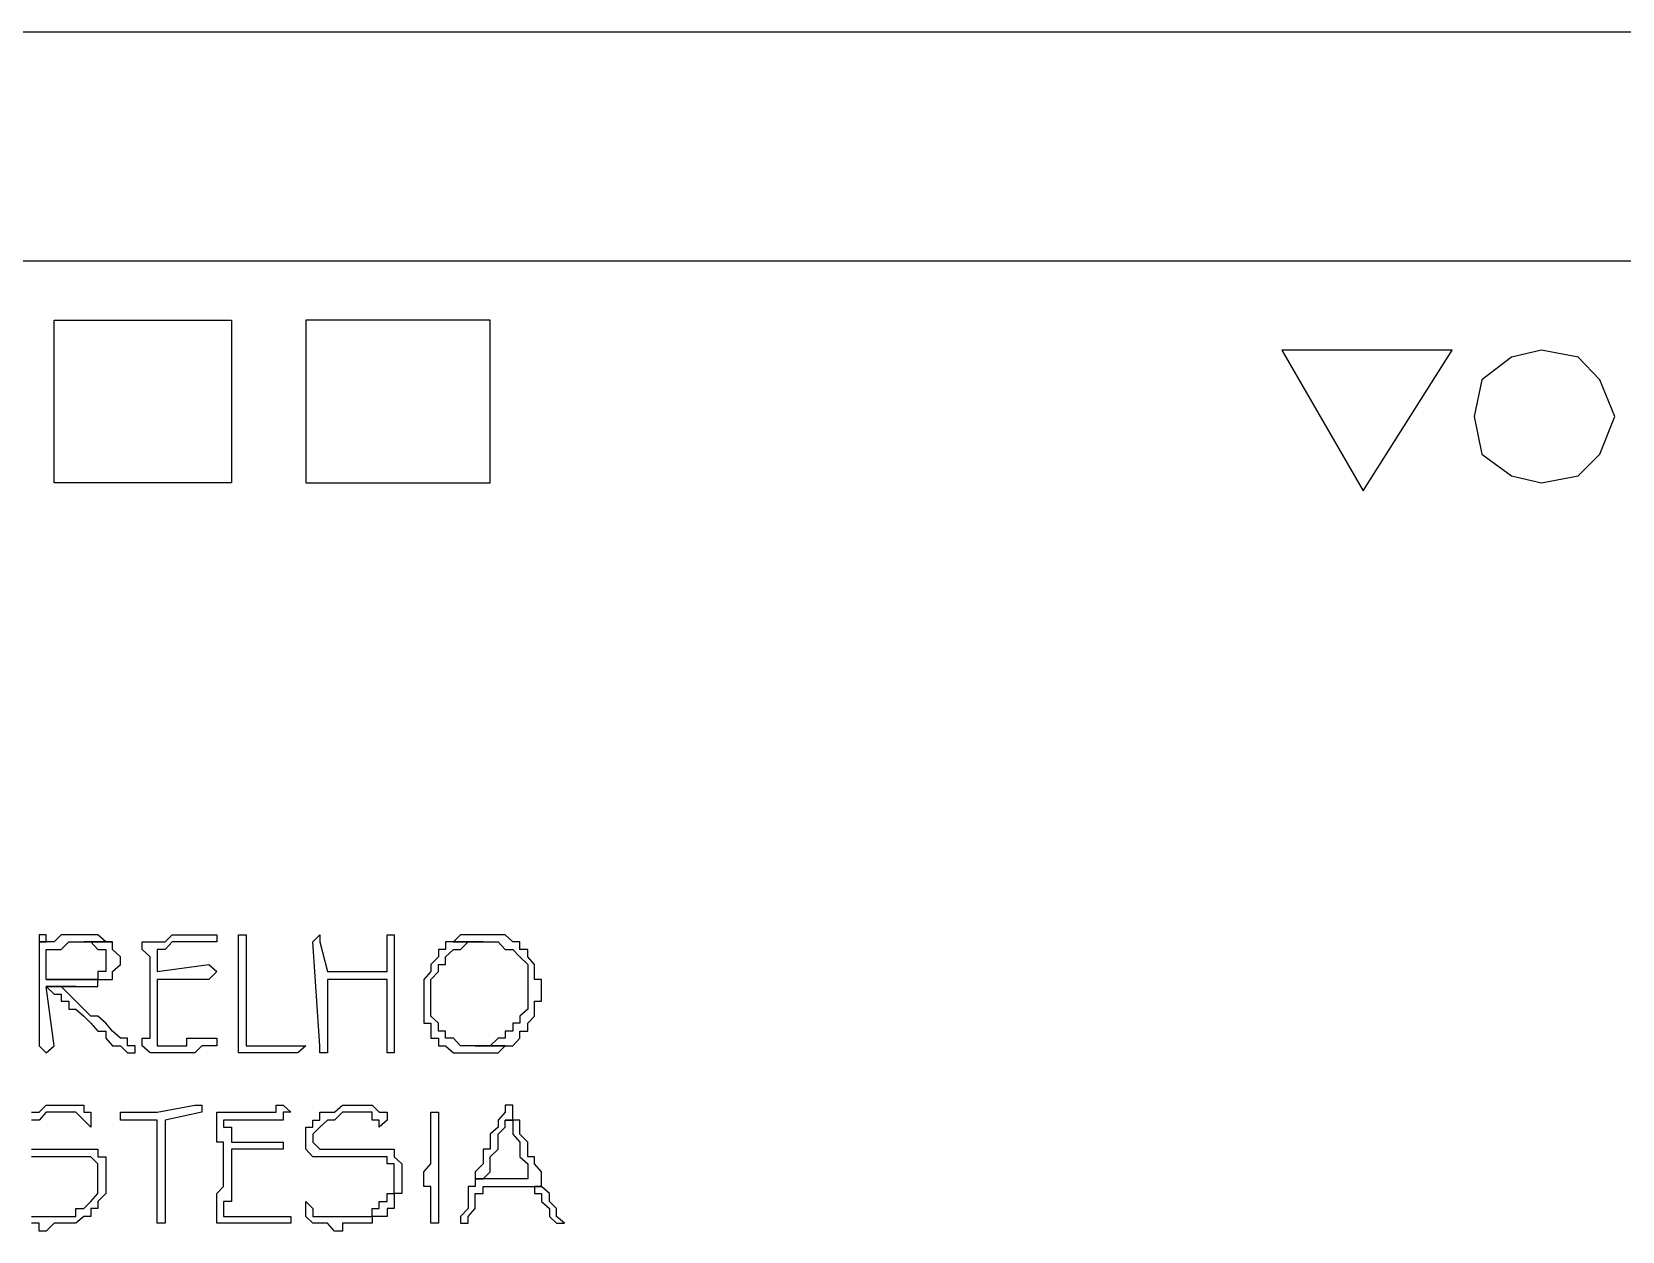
# Model space of a CAD drawing. Header units: millimetres. Extents: x -518.8 to -461.2, y 3.5 to 44.2.
# Drawn here: x -498.73 to -497.362, y 18.556 to 19.588 of the extents above; entities that cross this region are included whole.
import ezdxf

# ---------------------------------------------------------------- set-up
doc = ezdxf.new("R2010")
doc.units = ezdxf.units.MM
doc.header["$MEASUREMENT"] = 0
for name, color, linetype in [('10', 10, 'Continuous'), ('151', 151, 'Continuous'), ('9', 9, 'Continuous'), ('MYSOLIDS', 7, 'Continuous')]:
    doc.layers.add(name, color=color, linetype=linetype)

msp = doc.modelspace()

# ---------------------------------------------------------------- linework, layer by layer
at = {"layer": '10'}
for points in [[(-500.3346, 19.5879), (-494.6496, 19.5879)], [(-500.3346, 19.3909), (-494.7203, 19.3909), (-494.7203, 19.2375)]]:
    msp.add_lwpolyline(points, dxfattribs=at)
at = {"layer": '151'}
for points in [[(-498.7113, 19.3398), (-498.5587, 19.3398), (-498.5587, 19.2), (-498.7113, 19.2), (-498.7113, 19.3398)], [(-498.3361, 19.3398), (-498.4948, 19.3398), (-498.4948, 19.2), (-498.3361, 19.2), (-498.3361, 19.3398)]]:
    msp.add_lwpolyline(points, dxfattribs=at)
at = {"layer": '9'}
for points in [[(-497.585, 19.1932), (-497.5083, 19.3142), (-497.6549, 19.3142), (-497.585, 19.1932)], [(-497.4316, 19.2), (-497.4, 19.206), (-497.3812, 19.2248), (-497.3684, 19.2571), (-497.3812, 19.2887), (-497.4, 19.3082), (-497.4316, 19.3142), (-497.4572, 19.3082), (-497.4827, 19.2887), (-497.4895, 19.2571), (-497.4827, 19.2248), (-497.4572, 19.206), (-497.4316, 19.2)]]:
    msp.add_lwpolyline(points, dxfattribs=at)
at = {"layer": 'MYSOLIDS'}
for points in [[(-498.6797, 18.8112), (-498.6797, 18.8112), (-498.6857, 18.8112), (-498.6925, 18.8112), (-498.6985, 18.8112), (-498.6985, 18.8112), (-498.6985, 18.8112), (-498.7053, 18.8112), (-498.7113, 18.8052), (-498.7181, 18.8052), (-498.7241, 18.8052), (-498.7241, 18.7157), (-498.7181, 18.7097), (-498.7181, 18.7097), (-498.7181, 18.7097), (-498.7113, 18.7157), (-498.7113, 18.7157), (-498.7181, 18.7669), (-498.6925, 18.7669), (-498.6857, 18.7669), (-498.6857, 18.7669), (-498.6797, 18.7669), (-498.6737, 18.7669), (-498.6737, 18.7729), (-498.7181, 18.7729), (-498.7181, 18.7985), (-498.7181, 18.7985), (-498.7113, 18.7985), (-498.7053, 18.7985), (-498.6985, 18.8052), (-498.6985, 18.8052), (-498.6925, 18.8052), (-498.6857, 18.8052), (-498.6857, 18.8052), (-498.6609, 18.8052), (-498.6669, 18.8052), (-498.6669, 18.8052), (-498.6737, 18.8112), (-498.6797, 18.8112), (-498.6797, 18.8112), (-498.6797, 18.8112)], [(-498.7181, 18.8112), (-498.7241, 18.8112), (-498.7241, 18.8052), (-498.7181, 18.8052), (-498.7181, 18.8112), (-498.7181, 18.8112), (-498.7181, 18.8112)], [(-498.6609, 18.8052), (-498.6857, 18.8052), (-498.6797, 18.8052), (-498.6797, 18.8052), (-498.6737, 18.7985), (-498.6669, 18.7985), (-498.6669, 18.7985), (-498.6669, 18.7924), (-498.6669, 18.7924), (-498.6669, 18.7857), (-498.6669, 18.7857), (-498.6669, 18.7797), (-498.6737, 18.7797), (-498.6737, 18.7729), (-498.6797, 18.7729), (-498.6797, 18.7729), (-498.6857, 18.7729), (-498.6857, 18.7729), (-498.6925, 18.7729), (-498.6985, 18.7729), (-498.7053, 18.7729), (-498.7113, 18.7729), (-498.7181, 18.7729), (-498.6737, 18.7729), (-498.6669, 18.7729), (-498.6669, 18.7729), (-498.6609, 18.7729), (-498.6609, 18.7797), (-498.6609, 18.7797), (-498.6542, 18.7857), (-498.6542, 18.7924), (-498.6542, 18.7924), (-498.6609, 18.7985), (-498.6609, 18.8052), (-498.6609, 18.8052), (-498.6609, 18.8052)], [(-498.6226, 18.7797), (-498.5782, 18.7857), (-498.5782, 18.7857), (-498.5714, 18.7797), (-498.5714, 18.7797), (-498.5714, 18.7797), (-498.5714, 18.7797), (-498.5714, 18.7797), (-498.5714, 18.7797), (-498.5782, 18.7729), (-498.5782, 18.7729), (-498.6226, 18.7729), (-498.6226, 18.7669), (-498.6226, 18.7669), (-498.6226, 18.7669), (-498.6226, 18.7669), (-498.6226, 18.7601), (-498.6226, 18.7541), (-498.6226, 18.7541), (-498.6226, 18.7473), (-498.6226, 18.7473), (-498.6226, 18.7413), (-498.6226, 18.7353), (-498.6226, 18.7353), (-498.6226, 18.7285), (-498.6226, 18.7225), (-498.6226, 18.7157), (-498.6226, 18.7157), (-498.6226, 18.7157), (-498.6158, 18.7157), (-498.6098, 18.7157), (-498.603, 18.7157), (-498.603, 18.7157), (-498.597, 18.7157), (-498.597, 18.7225), (-498.5902, 18.7225), (-498.5842, 18.7225), (-498.5782, 18.7225), (-498.5782, 18.7225), (-498.5782, 18.7225), (-498.5714, 18.7225), (-498.5714, 18.7225), (-498.5714, 18.7157), (-498.5714, 18.7157), (-498.5714, 18.7157), (-498.5782, 18.7157), (-498.5782, 18.7157), (-498.5842, 18.7157), (-498.5902, 18.7097), (-498.5902, 18.7097), (-498.597, 18.7097), (-498.603, 18.7097), (-498.603, 18.7097), (-498.6098, 18.7097), (-498.6158, 18.7097), (-498.6226, 18.7097), (-498.6226, 18.7097), (-498.6286, 18.7097), (-498.6286, 18.7097), (-498.6286, 18.7097), (-498.6286, 18.7097), (-498.6354, 18.7157), (-498.6354, 18.7157), (-498.6354, 18.7157), (-498.6354, 18.7225), (-498.6286, 18.7225), (-498.6286, 18.7285), (-498.6286, 18.7353), (-498.6286, 18.7413), (-498.6286, 18.7413), (-498.6286, 18.7473), (-498.6286, 18.7541), (-498.6286, 18.7601), (-498.6286, 18.7601), (-498.6286, 18.7669), (-498.6286, 18.7669), (-498.6286, 18.7729), (-498.6286, 18.7797), (-498.6286, 18.7857), (-498.6286, 18.7924), (-498.6286, 18.7924), (-498.6354, 18.7985), (-498.6354, 18.7985), (-498.6354, 18.8052), (-498.6354, 18.8052), (-498.6286, 18.8052), (-498.6286, 18.8052), (-498.6286, 18.8052), (-498.6286, 18.8052), (-498.6226, 18.8052), (-498.6158, 18.8052), (-498.6098, 18.8112), (-498.6098, 18.8112), (-498.6098, 18.8112), (-498.603, 18.8112), (-498.597, 18.8112), (-498.597, 18.8112), (-498.5902, 18.8112), (-498.5842, 18.8112), (-498.5782, 18.8112), (-498.5782, 18.8112), (-498.5714, 18.8112), (-498.5714, 18.8112), (-498.5714, 18.8112), (-498.5714, 18.8112), (-498.5714, 18.8052), (-498.5714, 18.8052), (-498.5714, 18.8052), (-498.5714, 18.8052), (-498.5782, 18.8052), (-498.5782, 18.8052), (-498.5842, 18.8052), (-498.5902, 18.8052), (-498.597, 18.8052), (-498.603, 18.8052), (-498.6098, 18.8052), (-498.6158, 18.7985), (-498.6158, 18.7985), (-498.6226, 18.7985), (-498.6226, 18.7985), (-498.6226, 18.7985), (-498.6226, 18.7924), (-498.6226, 18.7924), (-498.6226, 18.7857), (-498.6226, 18.7797), (-498.6226, 18.7797), (-498.6226, 18.7797), (-498.6226, 18.7797), (-498.6226, 18.7797)], [(-498.5459, 18.7157), (-498.5399, 18.7157), (-498.5331, 18.7157), (-498.5271, 18.7157), (-498.5271, 18.7157), (-498.5203, 18.7157), (-498.5203, 18.7157), (-498.5143, 18.7157), (-498.5075, 18.7157), (-498.5015, 18.7157), (-498.5015, 18.7157), (-498.5015, 18.7157), (-498.5015, 18.7157), (-498.4948, 18.7157), (-498.4948, 18.7157), (-498.5015, 18.7097), (-498.5015, 18.7097), (-498.5075, 18.7097), (-498.5143, 18.7097), (-498.5143, 18.7097), (-498.5143, 18.7097), (-498.5203, 18.7097), (-498.5271, 18.7097), (-498.5331, 18.7097), (-498.5331, 18.7097), (-498.5399, 18.7097), (-498.5459, 18.7097), (-498.5459, 18.7097), (-498.5459, 18.7097), (-498.5527, 18.7097), (-498.5527, 18.7097), (-498.5527, 18.7157), (-498.5527, 18.7157), (-498.5527, 18.7157), (-498.5527, 18.7157), (-498.5527, 18.7225), (-498.5527, 18.7285), (-498.5527, 18.7353), (-498.5527, 18.7353), (-498.5527, 18.7413), (-498.5527, 18.7473), (-498.5527, 18.7541), (-498.5527, 18.7541), (-498.5527, 18.7601), (-498.5527, 18.7669), (-498.5527, 18.7669), (-498.5527, 18.7729), (-498.5527, 18.7729), (-498.5527, 18.7797), (-498.5527, 18.7857), (-498.5527, 18.7924), (-498.5527, 18.7924), (-498.5527, 18.7985), (-498.5527, 18.8052), (-498.5527, 18.8052), (-498.5527, 18.8112), (-498.5527, 18.8112), (-498.5459, 18.8112), (-498.5459, 18.8112), (-498.5459, 18.8112), (-498.5459, 18.8112), (-498.5459, 18.8052), (-498.5459, 18.8052), (-498.5459, 18.8052), (-498.5459, 18.7985), (-498.5459, 18.7924), (-498.5459, 18.7924), (-498.5459, 18.7857), (-498.5459, 18.7797), (-498.5459, 18.7797), (-498.5459, 18.7729), (-498.5459, 18.7669), (-498.5459, 18.7601), (-498.5459, 18.7541), (-498.5459, 18.7541), (-498.5459, 18.7541), (-498.5459, 18.7473), (-498.5459, 18.7413), (-498.5459, 18.7353), (-498.5459, 18.7353), (-498.5459, 18.7353), (-498.5459, 18.7285), (-498.5459, 18.7225), (-498.5459, 18.7157), (-498.5459, 18.7157), (-498.5459, 18.7157), (-498.5459, 18.7157), (-498.5459, 18.7157)], [(-498.4248, 18.7729), (-498.4248, 18.7729), (-498.4316, 18.7729), (-498.4376, 18.7729), (-498.4444, 18.7729), (-498.4444, 18.7729), (-498.4504, 18.7729), (-498.4572, 18.7729), (-498.4572, 18.7729), (-498.4632, 18.7729), (-498.4699, 18.7729), (-498.476, 18.7729), (-498.476, 18.7729), (-498.476, 18.7729), (-498.476, 18.7157), (-498.476, 18.7097), (-498.476, 18.7097), (-498.4827, 18.7097), (-498.4827, 18.7097), (-498.4827, 18.7097), (-498.4827, 18.7097), (-498.4827, 18.7157), (-498.4827, 18.7157), (-498.4887, 18.8052), (-498.4827, 18.8112), (-498.4827, 18.8112), (-498.4827, 18.8112), (-498.4827, 18.8112), (-498.4827, 18.8112), (-498.4827, 18.8112), (-498.4827, 18.8052), (-498.4827, 18.8052), (-498.476, 18.7797), (-498.476, 18.7797), (-498.4699, 18.7797), (-498.4632, 18.7797), (-498.4632, 18.7797), (-498.4572, 18.7797), (-498.4504, 18.7797), (-498.4444, 18.7797), (-498.4444, 18.7797), (-498.4376, 18.7797), (-498.4316, 18.7797), (-498.4248, 18.7797), (-498.4248, 18.7797), (-498.4248, 18.7857), (-498.4248, 18.7924), (-498.4248, 18.7985), (-498.4248, 18.7985), (-498.4248, 18.8052), (-498.4248, 18.8052), (-498.4248, 18.8112), (-498.4248, 18.8112), (-498.4188, 18.8112), (-498.4188, 18.8112), (-498.4188, 18.8112), (-498.4188, 18.8112), (-498.4188, 18.8052), (-498.4188, 18.8052), (-498.4188, 18.8052), (-498.4188, 18.7985), (-498.4188, 18.7924), (-498.4188, 18.7924), (-498.4188, 18.7857), (-498.4188, 18.7797), (-498.4188, 18.7729), (-498.4188, 18.7729), (-498.4188, 18.7669), (-498.4188, 18.7601), (-498.4188, 18.7541), (-498.4188, 18.7541), (-498.4188, 18.7473), (-498.4188, 18.7413), (-498.4188, 18.7413), (-498.4188, 18.7353), (-498.4188, 18.7285), (-498.4188, 18.7225), (-498.4188, 18.7225), (-498.4188, 18.7157), (-498.4188, 18.7157), (-498.4188, 18.7157), (-498.4188, 18.7097), (-498.4188, 18.7097), (-498.4188, 18.7097), (-498.4188, 18.7097), (-498.4248, 18.7097), (-498.4248, 18.7097), (-498.4248, 18.7157), (-498.4248, 18.7157), (-498.4248, 18.7225), (-498.4248, 18.7225), (-498.4248, 18.7225), (-498.4248, 18.7285), (-498.4248, 18.7353), (-498.4248, 18.7413), (-498.4248, 18.7413), (-498.4248, 18.7473), (-498.4248, 18.7541), (-498.4248, 18.7541), (-498.4248, 18.7601), (-498.4248, 18.7669), (-498.4248, 18.7669), (-498.4248, 18.7729), (-498.4248, 18.7729), (-498.4248, 18.7729), (-498.4248, 18.7729), (-498.4248, 18.7729)], [(-498.3677, 18.8052), (-498.3745, 18.8052), (-498.3745, 18.7985), (-498.3805, 18.7985), (-498.3805, 18.7985), (-498.3805, 18.7924), (-498.3872, 18.7857), (-498.3872, 18.7857), (-498.3872, 18.7797), (-498.3933, 18.7729), (-498.3933, 18.7729), (-498.3933, 18.7669), (-498.3933, 18.7601), (-498.3933, 18.7541), (-498.3933, 18.7541), (-498.3933, 18.7473), (-498.3933, 18.7473), (-498.3933, 18.7413), (-498.3933, 18.7353), (-498.3872, 18.7353), (-498.3872, 18.7285), (-498.3872, 18.7225), (-498.3805, 18.7225), (-498.3805, 18.7157), (-498.3745, 18.7157), (-498.3745, 18.7157), (-498.3677, 18.7097), (-498.3617, 18.7097), (-498.3617, 18.7097), (-498.3549, 18.7097), (-498.3489, 18.7097), (-498.3489, 18.7097), (-498.3421, 18.7097), (-498.3361, 18.7097), (-498.3361, 18.7097), (-498.3293, 18.7097), (-498.3293, 18.7097), (-498.3233, 18.7157), (-498.3489, 18.7157), (-498.3489, 18.7157), (-498.3549, 18.7157), (-498.3617, 18.7157), (-498.3677, 18.7225), (-498.3677, 18.7225), (-498.3745, 18.7225), (-498.3745, 18.7285), (-498.3745, 18.7285), (-498.3805, 18.7285), (-498.3805, 18.7353), (-498.3805, 18.7353), (-498.3872, 18.7413), (-498.3872, 18.7473), (-498.3872, 18.7541), (-498.3872, 18.7541), (-498.3872, 18.7601), (-498.3872, 18.7601), (-498.3872, 18.7669), (-498.3872, 18.7729), (-498.3805, 18.7797), (-498.3805, 18.7797), (-498.3805, 18.7857), (-498.3745, 18.7857), (-498.3745, 18.7924), (-498.3745, 18.7924), (-498.3677, 18.7985), (-498.3617, 18.7985), (-498.3617, 18.7985), (-498.3549, 18.8052), (-498.3549, 18.8052), (-498.3489, 18.8052), (-498.3421, 18.8052), (-498.3677, 18.8052), (-498.3677, 18.8052)], [(-498.3421, 18.8112), (-498.3421, 18.8112), (-498.3489, 18.8112), (-498.3549, 18.8112), (-498.3549, 18.8112), (-498.3617, 18.8112), (-498.3677, 18.8052), (-498.3677, 18.8052), (-498.3421, 18.8052), (-498.3421, 18.8052), (-498.3361, 18.8052), (-498.3293, 18.8052), (-498.3293, 18.8052), (-498.3233, 18.7985), (-498.3166, 18.7985), (-498.3166, 18.7985), (-498.3105, 18.7924), (-498.3105, 18.7924), (-498.3105, 18.7924), (-498.3038, 18.7857), (-498.3038, 18.7797), (-498.3038, 18.7797), (-498.3038, 18.7729), (-498.3038, 18.7669), (-498.3038, 18.7669), (-498.3038, 18.7601), (-498.3038, 18.7601), (-498.3038, 18.7541), (-498.3038, 18.7473), (-498.3038, 18.7473), (-498.3105, 18.7413), (-498.3105, 18.7413), (-498.3105, 18.7353), (-498.3166, 18.7353), (-498.3166, 18.7285), (-498.3233, 18.7285), (-498.3233, 18.7225), (-498.3293, 18.7225), (-498.3293, 18.7225), (-498.3361, 18.7157), (-498.3421, 18.7157), (-498.3421, 18.7157), (-498.3489, 18.7157), (-498.3233, 18.7157), (-498.3233, 18.7157), (-498.3166, 18.7157), (-498.3105, 18.7225), (-498.3105, 18.7225), (-498.3105, 18.7285), (-498.3038, 18.7285), (-498.3038, 18.7353), (-498.3038, 18.7353), (-498.2978, 18.7413), (-498.2978, 18.7413), (-498.2978, 18.7473), (-498.2978, 18.7541), (-498.2918, 18.7541), (-498.2918, 18.7601), (-498.2918, 18.7669), (-498.2918, 18.7669), (-498.2918, 18.7729), (-498.2978, 18.7729), (-498.2978, 18.7797), (-498.2978, 18.7857), (-498.2978, 18.7857), (-498.3038, 18.7924), (-498.3038, 18.7985), (-498.3105, 18.7985), (-498.3105, 18.7985), (-498.3105, 18.8052), (-498.3166, 18.8052), (-498.3166, 18.8052), (-498.3233, 18.8112), (-498.3293, 18.8112), (-498.3293, 18.8112), (-498.3361, 18.8112), (-498.3421, 18.8112), (-498.3421, 18.8112)], [(-498.6925, 18.7669), (-498.7181, 18.7669), (-498.7113, 18.7601), (-498.7053, 18.7601), (-498.7053, 18.7541), (-498.6985, 18.7541), (-498.6985, 18.7473), (-498.6925, 18.7473), (-498.6857, 18.7413), (-498.6857, 18.7413), (-498.6797, 18.7353), (-498.6797, 18.7353), (-498.6737, 18.7285), (-498.6737, 18.7285), (-498.6669, 18.7285), (-498.6669, 18.7225), (-498.6669, 18.7225), (-498.6609, 18.7157), (-498.6542, 18.7157), (-498.6481, 18.7097), (-498.6481, 18.7097), (-498.6414, 18.7097), (-498.6414, 18.7097), (-498.6414, 18.7097), (-498.6414, 18.7097), (-498.6414, 18.7097), (-498.6414, 18.7157), (-498.6481, 18.7157), (-498.6481, 18.7157), (-498.6481, 18.7225), (-498.6542, 18.7225), (-498.6542, 18.7225), (-498.6609, 18.7285), (-498.6609, 18.7285), (-498.6669, 18.7353), (-498.6669, 18.7353), (-498.6737, 18.7413), (-498.6797, 18.7413), (-498.6797, 18.7413), (-498.6857, 18.7473), (-498.6857, 18.7473), (-498.6925, 18.7541), (-498.6925, 18.7541), (-498.6985, 18.7601), (-498.6985, 18.7601), (-498.7053, 18.7669), (-498.7053, 18.7669), (-498.6985, 18.7669), (-498.6925, 18.7669), (-498.6925, 18.7669)], [(-498.7308, 18.6586), (-498.7241, 18.6586), (-498.7241, 18.6586), (-498.7181, 18.6646), (-498.7113, 18.6646), (-498.7113, 18.6646), (-498.7053, 18.6646), (-498.7053, 18.6646), (-498.6985, 18.6646), (-498.6925, 18.6646), (-498.6857, 18.6646), (-498.6857, 18.6586), (-498.6797, 18.6586), (-498.6797, 18.6518), (-498.6797, 18.6518), (-498.6797, 18.6518), (-498.6797, 18.6518), (-498.6797, 18.6458), (-498.6797, 18.6458), (-498.6797, 18.6458), (-498.6797, 18.6458), (-498.6797, 18.6458)], [(-498.6797, 18.6458), (-498.6857, 18.6518), (-498.6857, 18.6518), (-498.6857, 18.6518), (-498.6857, 18.6518), (-498.6857, 18.6518), (-498.6925, 18.6586), (-498.6985, 18.6586), (-498.6985, 18.6586), (-498.7053, 18.6586), (-498.7053, 18.6586), (-498.7113, 18.6586), (-498.7181, 18.6586), (-498.7241, 18.6518), (-498.7241, 18.6518), (-498.7308, 18.6518)], [(-498.5902, 18.6646), (-498.5842, 18.6646), (-498.5842, 18.6646), (-498.5842, 18.6646), (-498.5842, 18.6586), (-498.5842, 18.6586), (-498.5842, 18.6586), (-498.5842, 18.6586), (-498.5842, 18.6586), (-498.5842, 18.6586), (-498.6158, 18.6518), (-498.6158, 18.5631), (-498.6158, 18.5631), (-498.6158, 18.5631), (-498.6226, 18.5631), (-498.6226, 18.5631), (-498.6226, 18.5631), (-498.6226, 18.5631), (-498.6226, 18.5631), (-498.6226, 18.5631), (-498.6226, 18.6518), (-498.6286, 18.6518), (-498.6354, 18.6518), (-498.6414, 18.6518), (-498.6481, 18.6518), (-498.6481, 18.6518), (-498.6542, 18.6518), (-498.6542, 18.6518), (-498.6542, 18.6518), (-498.6542, 18.6518), (-498.6542, 18.6518), (-498.6542, 18.6518), (-498.6542, 18.6586), (-498.6542, 18.6586), (-498.6542, 18.6586), (-498.6542, 18.6586), (-498.6481, 18.6586), (-498.6414, 18.6586), (-498.6414, 18.6586), (-498.6354, 18.6586), (-498.6286, 18.6586), (-498.6286, 18.6586), (-498.6226, 18.6586), (-498.5902, 18.6646), (-498.5902, 18.6646), (-498.5902, 18.6646)], [(-498.5587, 18.633), (-498.5143, 18.633), (-498.5143, 18.633), (-498.5143, 18.633), (-498.5143, 18.633), (-498.5143, 18.633), (-498.5143, 18.633), (-498.5143, 18.627), (-498.5143, 18.627), (-498.5143, 18.627), (-498.5143, 18.627), (-498.5587, 18.627), (-498.5587, 18.6203), (-498.5587, 18.6203), (-498.5587, 18.6142), (-498.5587, 18.6142), (-498.5587, 18.6142), (-498.5587, 18.6075), (-498.5587, 18.6015), (-498.5587, 18.6015), (-498.5587, 18.5947), (-498.5587, 18.5947), (-498.5587, 18.5887), (-498.5587, 18.5819), (-498.5654, 18.5819), (-498.5654, 18.5759), (-498.5654, 18.5691), (-498.5654, 18.5691), (-498.5587, 18.5691), (-498.5527, 18.5691), (-498.5459, 18.5691), (-498.5459, 18.5691), (-498.5399, 18.5691), (-498.5331, 18.5691), (-498.5331, 18.5691), (-498.5271, 18.5691), (-498.5203, 18.5691), (-498.5203, 18.5691), (-498.5143, 18.5691), (-498.5143, 18.5691), (-498.5075, 18.5691), (-498.5075, 18.5691), (-498.5075, 18.5691), (-498.5075, 18.5691), (-498.5075, 18.5631), (-498.5143, 18.5631), (-498.5203, 18.5631), (-498.5203, 18.5631), (-498.5271, 18.5631), (-498.5331, 18.5631), (-498.5331, 18.5631), (-498.5399, 18.5631), (-498.5459, 18.5631), (-498.5459, 18.5631), (-498.5527, 18.5631), (-498.5587, 18.5631), (-498.5587, 18.5631), (-498.5654, 18.5631), (-498.5654, 18.5631), (-498.5714, 18.5631), (-498.5714, 18.5631), (-498.5714, 18.5631), (-498.5714, 18.5631), (-498.5714, 18.5691), (-498.5714, 18.5691), (-498.5714, 18.5759), (-498.5714, 18.5819), (-498.5714, 18.5887), (-498.5714, 18.5887), (-498.5654, 18.5947), (-498.5654, 18.6015), (-498.5654, 18.6075), (-498.5654, 18.6075), (-498.5654, 18.6142), (-498.5654, 18.6142), (-498.5654, 18.6203), (-498.5654, 18.627), (-498.5654, 18.633), (-498.5714, 18.633), (-498.5714, 18.6398), (-498.5714, 18.6458), (-498.5714, 18.6518), (-498.5714, 18.6518), (-498.5714, 18.6518), (-498.5714, 18.6518), (-498.5714, 18.6586), (-498.5714, 18.6586), (-498.5654, 18.6586), (-498.5654, 18.6586), (-498.5587, 18.6586), (-498.5527, 18.6586), (-498.5527, 18.6586), (-498.5459, 18.6586), (-498.5459, 18.6586), (-498.5399, 18.6586), (-498.5399, 18.6586), (-498.5331, 18.6586), (-498.5271, 18.6586), (-498.5203, 18.6586), (-498.5203, 18.6646), (-498.5143, 18.6646), (-498.5143, 18.6646), (-498.5143, 18.6646), (-498.5075, 18.6586), (-498.5075, 18.6586), (-498.5075, 18.6586), (-498.5075, 18.6586), (-498.5075, 18.6586), (-498.5075, 18.6586), (-498.5143, 18.6586), (-498.5143, 18.6518), (-498.5203, 18.6518), (-498.5271, 18.6518), (-498.5331, 18.6518), (-498.5399, 18.6518), (-498.5459, 18.6518), (-498.5527, 18.6518), (-498.5527, 18.6518), (-498.5587, 18.6518), (-498.5654, 18.6518), (-498.5654, 18.6458), (-498.5587, 18.6458), (-498.5587, 18.6398), (-498.5587, 18.6398), (-498.5587, 18.633), (-498.5587, 18.633), (-498.5587, 18.633), (-498.5587, 18.633), (-498.5587, 18.633)], [(-498.4316, 18.6458), (-498.4316, 18.6518), (-498.4316, 18.6518), (-498.4316, 18.6518), (-498.4316, 18.6518), (-498.4376, 18.6518), (-498.4376, 18.6586), (-498.4444, 18.6586), (-498.4504, 18.6586), (-498.4504, 18.6586), (-498.4572, 18.6586), (-498.4632, 18.6586), (-498.4632, 18.6586), (-498.4699, 18.6518), (-498.476, 18.6518), (-498.476, 18.6518), (-498.4827, 18.6458), (-498.4827, 18.6458), (-498.4887, 18.6398), (-498.4887, 18.6398), (-498.4887, 18.633), (-498.4887, 18.633), (-498.4827, 18.627), (-498.4827, 18.627), (-498.476, 18.627), (-498.476, 18.627), (-498.4699, 18.627), (-498.4699, 18.627), (-498.4632, 18.627), (-498.4572, 18.627), (-498.4572, 18.627), (-498.4504, 18.627), (-498.4444, 18.627), (-498.4376, 18.627), (-498.4376, 18.627), (-498.4316, 18.627), (-498.4248, 18.627), (-498.4248, 18.627), (-498.4188, 18.627), (-498.4188, 18.6203), (-498.4188, 18.6203), (-498.4121, 18.6142), (-498.4121, 18.6075), (-498.4121, 18.6075), (-498.4121, 18.6015), (-498.4121, 18.6015), (-498.4121, 18.5947), (-498.4121, 18.5887), (-498.4188, 18.5887), (-498.4188, 18.5819), (-498.4188, 18.5759), (-498.4248, 18.5759), (-498.4248, 18.5691), (-498.4248, 18.5691), (-498.4316, 18.5691), (-498.4376, 18.5691), (-498.4376, 18.5631), (-498.4444, 18.5631), (-498.4444, 18.5631), (-498.4504, 18.5631), (-498.4572, 18.5631), (-498.4632, 18.5631), (-498.4632, 18.5563), (-498.4699, 18.5563), (-498.476, 18.5631), (-498.476, 18.5631), (-498.4827, 18.5631), (-498.4887, 18.5631), (-498.4887, 18.5631), (-498.4948, 18.5691), (-498.4948, 18.5691), (-498.4948, 18.5759), (-498.4948, 18.5759), (-498.4948, 18.5819), (-498.4948, 18.5819), (-498.4948, 18.5819), (-498.4948, 18.5819), (-498.4887, 18.5759), (-498.4887, 18.5759), (-498.4887, 18.5759), (-498.4887, 18.5759), (-498.4887, 18.5691), (-498.4827, 18.5691), (-498.4827, 18.5691), (-498.476, 18.5691), (-498.4699, 18.5691), (-498.4699, 18.5691), (-498.4632, 18.5691), (-498.4572, 18.5691), (-498.4504, 18.5691), (-498.4504, 18.5691), (-498.4444, 18.5691), (-498.4376, 18.5691), (-498.4376, 18.5759), (-498.4316, 18.5759), (-498.4316, 18.5759), (-498.4316, 18.5819), (-498.4248, 18.5819), (-498.4248, 18.5887), (-498.4188, 18.5887), (-498.4188, 18.5947), (-498.4188, 18.6015), (-498.4188, 18.6015), (-498.4188, 18.6075), (-498.4188, 18.6142), (-498.4248, 18.6142), (-498.4248, 18.6203), (-498.4248, 18.6203), (-498.4316, 18.6203), (-498.4376, 18.6203), (-498.4376, 18.6203), (-498.4444, 18.6203), (-498.4444, 18.6203), (-498.4504, 18.6203), (-498.4572, 18.6203), (-498.4632, 18.6203), (-498.4632, 18.6203), (-498.4699, 18.6203), (-498.476, 18.6203), (-498.4827, 18.6203), (-498.4827, 18.6203), (-498.4887, 18.6203), (-498.4887, 18.6203), (-498.4948, 18.627), (-498.4948, 18.627), (-498.4948, 18.633), (-498.4948, 18.633), (-498.4948, 18.6398), (-498.4948, 18.6458), (-498.4887, 18.6458), (-498.4887, 18.6518), (-498.4827, 18.6518), (-498.4827, 18.6586), (-498.476, 18.6586), (-498.476, 18.6586), (-498.4699, 18.6586), (-498.4632, 18.6646), (-498.4632, 18.6646), (-498.4572, 18.6646), (-498.4504, 18.6646), (-498.4504, 18.6646), (-498.4444, 18.6646), (-498.4376, 18.6646), (-498.4376, 18.6646), (-498.4316, 18.6586), (-498.4248, 18.6586), (-498.4248, 18.6518), (-498.4248, 18.6518), (-498.4248, 18.6518), (-498.4248, 18.6518), (-498.4316, 18.6458), (-498.4316, 18.6458), (-498.4316, 18.6458), (-498.4316, 18.6458), (-498.4316, 18.6458)], [(-498.3805, 18.6015), (-498.3805, 18.6015), (-498.3805, 18.5947), (-498.3805, 18.5887), (-498.3805, 18.5819), (-498.3805, 18.5819), (-498.3805, 18.5759), (-498.3805, 18.5691), (-498.3805, 18.5691), (-498.3805, 18.5691), (-498.3805, 18.5631), (-498.3805, 18.5631), (-498.3872, 18.5631), (-498.3872, 18.5631), (-498.3872, 18.5631), (-498.3872, 18.5631), (-498.3872, 18.5631), (-498.3872, 18.5631), (-498.3872, 18.5631), (-498.3872, 18.5631), (-498.3872, 18.5691), (-498.3872, 18.5759), (-498.3872, 18.5759), (-498.3872, 18.5819), (-498.3872, 18.5887), (-498.3872, 18.5947), (-498.3933, 18.5947), (-498.3933, 18.6015), (-498.3933, 18.6075), (-498.3933, 18.6075), (-498.3872, 18.6142), (-498.3872, 18.6203), (-498.3872, 18.627), (-498.3872, 18.633), (-498.3872, 18.633), (-498.3872, 18.6398), (-498.3872, 18.6458), (-498.3872, 18.6458), (-498.3872, 18.6518), (-498.3872, 18.6586), (-498.3872, 18.6586), (-498.3872, 18.6586), (-498.3872, 18.6586), (-498.3872, 18.6586), (-498.3872, 18.6586), (-498.3872, 18.6586), (-498.3805, 18.6586), (-498.3805, 18.6586), (-498.3805, 18.6586), (-498.3805, 18.6586), (-498.3805, 18.6518), (-498.3805, 18.6518), (-498.3805, 18.6458), (-498.3805, 18.6458), (-498.3805, 18.6398), (-498.3805, 18.633), (-498.3805, 18.627), (-498.3805, 18.627), (-498.3805, 18.6203), (-498.3805, 18.6142), (-498.3805, 18.6075), (-498.3805, 18.6075), (-498.3805, 18.6015), (-498.3805, 18.6015), (-498.3805, 18.6015), (-498.3805, 18.6015)], [(-498.3166, 18.6518), (-498.3233, 18.6518), (-498.3166, 18.6518), (-498.3166, 18.6458), (-498.3166, 18.6398), (-498.3166, 18.6398), (-498.3105, 18.633), (-498.3105, 18.627), (-498.3105, 18.627), (-498.3105, 18.6203), (-498.3038, 18.6142), (-498.3038, 18.6142), (-498.3038, 18.6075), (-498.3038, 18.6015), (-498.3421, 18.6015), (-498.3489, 18.6015), (-498.3489, 18.5947), (-498.3549, 18.5947), (-498.3549, 18.5887), (-498.3549, 18.5819), (-498.3549, 18.5819), (-498.3549, 18.5759), (-498.3617, 18.5691), (-498.3617, 18.5691), (-498.3617, 18.5631), (-498.3617, 18.5631), (-498.3549, 18.5631), (-498.3549, 18.5631), (-498.3549, 18.5631), (-498.3549, 18.5691), (-498.3489, 18.5759), (-498.3489, 18.5759), (-498.3489, 18.5819), (-498.3489, 18.5887), (-498.3421, 18.5887), (-498.3421, 18.5947), (-498.2978, 18.5947), (-498.2918, 18.5947), (-498.2918, 18.6015), (-498.2918, 18.6075), (-498.2978, 18.6142), (-498.2978, 18.6142), (-498.2978, 18.6203), (-498.3038, 18.6203), (-498.3038, 18.627), (-498.3038, 18.633), (-498.3038, 18.633), (-498.3105, 18.6398), (-498.3105, 18.6398), (-498.3105, 18.6398), (-498.3105, 18.6458), (-498.3105, 18.6518), (-498.3166, 18.6518), (-498.3166, 18.6518)], [(-498.3233, 18.6646), (-498.3233, 18.6646), (-498.3233, 18.6646), (-498.3233, 18.6586), (-498.3233, 18.6586), (-498.3293, 18.6518), (-498.3293, 18.6458), (-498.3293, 18.6458), (-498.3361, 18.6398), (-498.3361, 18.627), (-498.3421, 18.627), (-498.3421, 18.6203), (-498.3421, 18.6203), (-498.3421, 18.6142), (-498.3489, 18.6075), (-498.3489, 18.6075), (-498.3489, 18.6015), (-498.3421, 18.6015), (-498.3421, 18.6015), (-498.3361, 18.6075), (-498.3361, 18.6142), (-498.3361, 18.6142), (-498.3361, 18.6203), (-498.3361, 18.6203), (-498.3293, 18.627), (-498.3293, 18.627), (-498.3293, 18.633), (-498.3293, 18.6398), (-498.3233, 18.6458), (-498.3233, 18.6458), (-498.3233, 18.6518), (-498.3166, 18.6518), (-498.3166, 18.6586), (-498.3166, 18.6646), (-498.3233, 18.6646), (-498.3233, 18.6646)], [(-498.7308, 18.627), (-498.7241, 18.627), (-498.7241, 18.627), (-498.7181, 18.627), (-498.7113, 18.627), (-498.7113, 18.627), (-498.7053, 18.627), (-498.7053, 18.627), (-498.6985, 18.627), (-498.6925, 18.627), (-498.6925, 18.627), (-498.6857, 18.627), (-498.6797, 18.627), (-498.6737, 18.627), (-498.6737, 18.627), (-498.6737, 18.6203), (-498.6669, 18.6203), (-498.6669, 18.6142), (-498.6669, 18.6075), (-498.6669, 18.6075), (-498.6669, 18.6015), (-498.6669, 18.6015), (-498.6669, 18.5947), (-498.6669, 18.5887), (-498.6669, 18.5887), (-498.6737, 18.5819), (-498.6737, 18.5759), (-498.6797, 18.5759), (-498.6797, 18.5691), (-498.6797, 18.5691), (-498.6857, 18.5691), (-498.6857, 18.5691), (-498.6925, 18.5631), (-498.6925, 18.5631), (-498.6985, 18.5631), (-498.7053, 18.5631), (-498.7113, 18.5631), (-498.7113, 18.5631), (-498.7181, 18.5563), (-498.7241, 18.5563), (-498.7241, 18.5631), (-498.7308, 18.5631)], [(-498.7308, 18.5691), (-498.7241, 18.5691), (-498.7181, 18.5691), (-498.7181, 18.5691), (-498.7113, 18.5691), (-498.7053, 18.5691), (-498.6985, 18.5691), (-498.6985, 18.5691), (-498.6925, 18.5691), (-498.6925, 18.5759), (-498.6857, 18.5759), (-498.6857, 18.5759), (-498.6797, 18.5819), (-498.6797, 18.5819), (-498.6737, 18.5887), (-498.6737, 18.5887), (-498.6737, 18.5947), (-498.6737, 18.6015), (-498.6737, 18.6015), (-498.6737, 18.6075), (-498.6737, 18.6142), (-498.6737, 18.6142), (-498.6797, 18.6203), (-498.6797, 18.6203), (-498.6857, 18.6203), (-498.6857, 18.6203), (-498.6925, 18.6203), (-498.6925, 18.6203), (-498.6985, 18.6203), (-498.7053, 18.6203), (-498.7053, 18.6203), (-498.7113, 18.6203), (-498.7181, 18.6203), (-498.7241, 18.6203), (-498.7241, 18.6203), (-498.7308, 18.6203)], [(-498.2918, 18.5947), (-498.2978, 18.5947), (-498.2978, 18.5947), (-498.2978, 18.5887), (-498.2918, 18.5887), (-498.2918, 18.5819), (-498.2918, 18.5819), (-498.285, 18.5759), (-498.285, 18.5691), (-498.279, 18.5631), (-498.279, 18.5631), (-498.279, 18.5631), (-498.279, 18.5631), (-498.2722, 18.5631), (-498.279, 18.5691), (-498.279, 18.5759), (-498.279, 18.5759), (-498.285, 18.5819), (-498.285, 18.5887), (-498.2918, 18.5947), (-498.2918, 18.5947), (-498.2918, 18.5947)]]:
    msp.add_lwpolyline(points, dxfattribs=at)

doc.saveas('drawing.dxf')
